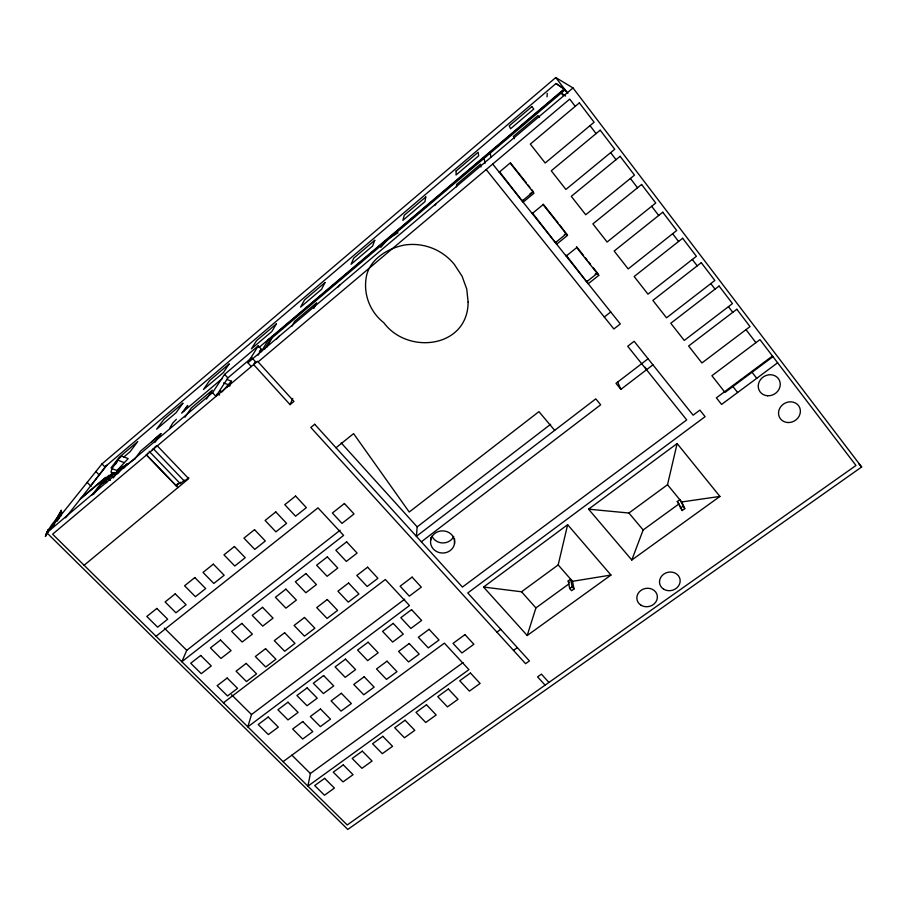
<?xml version="1.0" encoding="UTF-8"?>
<svg xmlns="http://www.w3.org/2000/svg" width="907" height="907" viewBox="0 0 907 907"><rect width="100%" height="100%" fill="white"/><g stroke="black" fill="none" stroke-linecap="round" stroke-linejoin="round"><path stroke-width="1.36" d="M48.003 530.878L46.847 533.214L51.348 525.278A13.48 1.553 -63.3 0 1 52.084 524.337L57.368 517.489L61.347 510.188L61.007 513.045L58.966 517.307L61.098 512.784M454.509 543.622A12.052 11.077 1.9 0 0 438.149 531.627A12.052 11.077 1.9 0 0 435.111 550.606A12.052 11.077 1.9 0 0 454.509 543.622L454.554 538.667M456.55 186.831L456.584 184.461L480.529 164.201L480.948 167.001M56.155 520.482L56.699 519.303L55.781 521.128L57.923 516.434M430.655 540.357L430.802 537.534M57.436 518.895L58.399 517.852M341.168 442.865L417.163 526.876L416.392 536.343L595.786 398.853L600.672 404.794L421.37 541.796M59.114 517.523L56.585 521.015L59.352 517.353M46.949 532.488L45.35 536.445L48.638 530.142L53.66 524.28L53.354 525.89M56.676 518.192L56.087 519.915M46.813 533.146L45.645 535.98M463.069 662.586L310.387 773.501L307.904 786.154L468.942 669.627L444.373 643.154L283.086 761.653M588.586 509.178L628.925 513.022L667.518 484.723L677.132 443.546L719.92 496.424L631.805 560.016L588.586 509.178L677.132 443.546M483.556 587.044L521.536 591.783L558.179 564.914L567.646 524.7L610.967 575.061L527.216 635.501L483.556 587.044L567.646 524.7M46.518 534.11L48.15 530.414M47.175 532.806L47.617 531.967L46.54 533.838M45.962 534.949L48.638 529.235M47.81 531.185L47.232 532.67M46.189 534.574L47.459 531.774L47.232 532.624M404.726 599.153L251.5 714.535L247.826 726.858L409.476 605.547L385.316 579.516L223.451 702.789M115.881 474.01L116.958 470.54L128.193 458.602L121.617 456.04L117.604 460.053L112.026 468.613L110.949 472.094L115.881 474.01L119.123 471.311M116.867 462.445L117.604 460.053L124.236 462.638M527.216 635.501L535.912 607.917L568.938 583.904M58.91 517.478L58.014 518.385M227.328 387.244L228.19 384.693L231.376 381.201L226.852 379.409M229.664 386.246L231.376 381.201M60.542 514.394C62.061 513.215 61.393 514.416 60.168 516.514M53.456 525.538L56.393 519.756M631.805 560.016L643.142 529.96L679.116 503.816L677.268 501.56L679.819 499.7L684.774 508.657L682.177 510.539L677.268 501.56M547.25 93.398L547.046 96.834M59.488 517.081L62.118 512.387L60.338 516.593M47.209 532.001L47.617 531.185M340.159 530.21L186.751 650.319L181.842 661.725L343.594 535.413L317.983 507.841L156.049 636.261M55.951 520.55L57.368 517.489M255.026 362.267L253.643 364.591L290.059 404.635L292.78 398.4M47.481 531.366L47.844 530.697M47.697 530.878L48.116 530.073M46.246 534.45L46.132 534.835M47.969 530.266L48.377 529.507M47.096 532.5L46.881 532.919M48.139 531.241L51.393 528.044M313.856 308.369L316.656 302.768L294.594 321.418L292.031 326.169M58.558 518.577L57.81 519.96M61.223 514.575L60.576 515.834M57.844 516.945L60.1 512.92L57.663 517.319M61.177 514.7L60.225 516.4M266.601 347.358L272.27 337.665L565.061 89.804L556.036 83.512L104.906 466.924L101.969 463.919L555.764 77.56L572.997 87.945L861.65 466.992L347.789 829.44L46.835 532.749L101.969 463.919M264.651 349.184L272.259 336.225M261.216 351.803L268.619 339.309M258.121 355.147L261.511 349.456L258.257 345.85L224.596 374.376L212.533 392.663L46.835 532.749M169.926 427.775L172.749 423.07L176.377 419.283M146.242 454.713L176.253 485.869L177.681 483.499M251.33 366.541L247.894 362.777L258.257 345.85M252.044 357.46L227.85 377.924L215.968 396.37L212.533 392.663M206.422 399.069L212.306 390.18L191.32 407.946L184.971 417.197M56.858 521.151L58.91 517.92M183.77 411.177L187.772 405.452L181.74 413.241M151.877 450.439L153.181 448.602L184.45 481.198L188.769 477.615M434.748 205.572L436.222 203.497M147.841 453.115L146.526 454.963L177.942 487.581M154.802 442.525L161.117 433.705L140.721 450.96L134.882 458.897M123.964 468.012L127.059 463.862L121.595 468.477M117.57 473.851L123.318 466.175L118.159 470.54L119.815 468.329M113.307 477.932L120.506 468.352L118.568 469.996M113.454 474.327L114.724 472.649M108.137 478.817L112.559 473.023L107.389 477.399M93.693 494.145L100.518 485.268L115.495 472.592M102.91 483.25L108.908 475.404L103.817 479.724M91.256 485.12L105.847 466.13M91.879 495.233L105.654 477.331L80.848 498.34M57.458 518.906L57.923 518.316M65.474 517.863L106.958 465.178M337.699 287.372L340.023 284.605M380.759 247.396L388.23 238.768L397.992 232.804M276.306 339.422L279.152 336.214M160.743 433.648L151.673 441.879M116.289 463.432L111.017 467.899L119.214 457.321L137.762 441.562L129.984 451.811L123.658 457.173M182.352 412.368L222.43 378.423M258.949 347.494L564.245 88.943L567.623 93.172M80.043 499.36L104.883 478.318M268.098 340.182L564.551 89.147L556.036 83.512M114.123 472.434L110.96 475.121L112.921 477.127M259.402 351.236L261.511 349.456M125.563 465.858L134.962 458.772M247.894 362.777L572.997 87.945M154.258 447.695L156.423 445.87M258.11 361.893L569.721 99.101L575.242 106.334M499.213 172.205L510.097 163.056L534.008 193.191L523.135 202.193L499.746 172.001M176.253 485.869L180.561 482.286M184.54 480.132L180.289 483.658L149.156 451.278M531.615 189.506L533.373 191.717L522.591 200.651A7.539 1.02 -40 0 1 523.056 200.028M84.113 565.265L188.713 478.658L157.308 445.859M290.059 404.635L293.97 401.416L257.554 361.292L52.617 534.178L347.222 824.962L855.97 465.484L759.953 339.626L711.916 375.713L724.999 392.414L772.968 356.678M532.216 213.564L543.078 204.631L567.499 235.401L556.66 244.187L532.466 213.009M566.149 256.091L576.716 247.577L598.767 275.377L588.235 283.755L566.081 255.094M336.021 447.763L353.594 433.625L409.227 512.036L538.951 411.642L554.676 430.36M593.167 267.61L597.543 273.12L587.09 281.442A7.12 1.519 -39.1 0 1 587.464 280.796M604.3 317.019L610.74 311.963M417.163 526.876L550.617 424.295M648.086 358.764L616 383.355L620.876 389.352L652.938 364.841M772.469 356.032L716.371 397.833L721.575 404.431L777.628 362.789M496.9 632.134L500.755 629.322M568.201 580.933L570.628 579.165L572.147 586.738L574.04 588.915L571.58 590.706L569.687 588.53L568.201 580.933L569.449 582.362M569.687 588.53L572.147 586.738M680.307 508.26L682.903 506.378M513.498 650.387L517.353 647.621M558.179 564.914L572.498 581.308L610.967 575.061M667.518 484.723L681.679 501.956L719.92 496.424M112.026 468.613L116.958 470.54M223.632 382.89L228.19 384.693L222.124 391.779L219.573 390.77M217.056 393.978L219.596 394.976M565.492 96.063L561.263 93.013L562.986 95.269M164.371 628.12L186.751 650.319M231.557 694.762L251.5 714.535M291.85 755.112L310.387 773.501M87.174 482.388L91.119 486.379M108.364 478.397L110.325 480.393M95.881 471.515L98.874 474.565M104.781 480.71L106.731 482.694M224.596 374.376L227.85 377.924M252.736 358.684L256.171 362.46M545.096 685.136L537.579 676.871L541.422 674.139L548.939 682.427M858.827 463.851L861.65 466.992M271.749 337.087L272.27 337.665M521.536 591.783L535.912 607.917M628.925 513.022L643.142 529.96M539.518 117.479L537.976 115.597L513.351 136.424L514.416 138.692M486.186 169.552L613.869 328.98L620.309 323.958L492.705 164.054M510.539 162.931L526.343 182.863M528.101 185.073L529.858 187.296M543.225 204.154L557.93 222.691M559.664 224.868L567.499 235.401M576.546 246.659L583.541 255.479M585.287 257.679L587.044 259.89M588.79 262.1L590.536 264.3M732.425 385.872L737.606 392.516M751.552 371.621L756.733 378.321M555.764 77.56L567.759 93.274M590.015 125.654L596.092 133.601M610.649 152.637L616.023 159.666M630.388 178.452L637.519 187.783M651.679 206.297L658.697 215.481M672.643 233.723L678.583 241.489M692.336 259.47L697.211 265.853M710.793 283.608L715.033 289.152M728.434 306.679L732.765 312.348M745.996 329.649L755.928 342.653M597.543 273.12L598.767 275.377M645.194 367.278L646.521 369.75M681.679 501.956L684.774 508.657M680.137 506.061L682.177 510.539M617.554 381.79L620.876 389.352M490.143 153.215L491.106 157.285M572.498 581.308L574.04 588.915M484.111 158.328L485.041 163.317M47.028 532.715A5.589 0.658 -63.3 0 1 46.665 533.588M453.749 536.434A11.825 10.907 1.8 0 1 442.752 542.964A11.825 10.907 1.8 0 1 431.925 536.094M530.005 193.781A7.539 1.02 -40 0 1 531.048 193.032M531.99 192.431A7.539 1.02 -40 0 1 533.373 191.717M556.15 241.727A7.143 1.247 -39.5 0 0 555.832 242.316L566.58 233.598A7.143 1.247 -39.5 0 0 564.301 234.562M595.151 274.107A7.12 1.519 -39.1 0 1 596.103 273.597M456.108 170.981L456.051 174.994L478.681 155.789L478.159 152.251L456.108 170.981M468.125 302.156C467.876 347.88 407.799 355.159 383.854 322.779A47.844 47.232 25.2 0 1 365.986 278.948C368.174 260.128 387.074 248.439 404.284 245.071A53.071 52.277 20.9 0 1 454.384 264.481L462.071 276.204L466.742 289.061L468.125 302.156M425.802 196.955L424.941 201.626L402.867 220.356L404.273 215.242L425.802 196.955M374.738 240.321L372.573 246.046L351.066 264.288L353.753 258.132L374.738 240.321M324.967 282.587L321.554 289.322L300.602 307.099L304.503 299.968L324.967 282.587M276.42 323.81L271.839 331.497L251.409 348.821L256.466 340.76L276.42 323.81M229.074 364.024L223.36 372.607L203.44 389.511L209.596 380.555L229.074 364.024M182.863 403.264L176.094 412.708L156.662 429.181L163.861 419.397L182.863 403.264M531.853 106.663L509.212 125.88L510.573 128.737L533.826 109.01L531.853 106.663M579.358 102.876L530.323 144.088L545.164 163.011L594.119 122.23L579.358 102.876M600.196 130.189L551.263 170.788L565.889 189.45L614.753 149.27L600.196 130.189M620.116 156.31L571.285 196.343L585.718 214.744L634.481 175.142L620.116 156.31M314.706 424.272L310.795 427.446L525.584 663.686L529.427 660.931L467.763 592.963L705.102 416.664L699.898 410.111L693.107 415.179L634.14 341.293L627.712 346.259L686.724 419.93L462.423 587.078L314.706 424.272M641.6 184.484L592.883 223.882L607.1 242.022L655.75 203.021L641.6 184.484M275.796 511.911L265.105 520.459L275.898 531.853L286.578 523.362L275.796 511.911M295.591 496.061L284.787 504.7L295.569 516.208L306.362 507.625L295.591 496.061M194.824 577.566L184.586 585.763L195.413 596.715L205.651 588.564L194.824 577.566M254.527 529.665L243.96 538.123L254.765 549.393L265.32 540.991L254.527 529.665M156.843 608.427L146.809 616.465L157.637 627.191L167.67 619.22L156.843 608.427M175.244 593.847L165.108 601.953L175.935 612.792L186.071 604.731L175.244 593.847M234.425 546.49L223.972 554.857L234.777 566.013L245.23 557.703L234.425 546.49M213.338 564.154L203.009 572.419L213.814 583.462L224.154 575.242L213.338 564.154M662.768 212.227L614.164 251.035L628.177 268.914L676.713 230.503L662.768 212.227M344.422 503.521L332.381 513.011L341.996 523.396L354.025 513.963L344.422 503.521M682.642 238.28L634.152 276.522L647.972 294.151L696.395 256.296L682.642 238.28M701.27 262.69L652.881 300.41L666.52 317.813L714.841 280.478L701.27 262.69M200.719 655.455L190.719 663.244L201.263 673.674L211.263 665.931L200.719 655.455M220.537 640.025L210.424 647.904L220.957 658.437L231.07 650.614L220.537 640.025M241.852 623.426L231.625 631.385L242.158 642.031L252.373 634.129L241.852 623.426M262.542 607.316L252.203 615.365L262.724 626.125L273.052 618.132L262.542 607.316M285.886 589.142L275.422 597.294L285.932 608.166L296.385 600.071L285.886 589.142M305.931 573.541L295.353 581.761L305.852 592.747L316.418 584.573L305.931 573.541M327.314 556.887L316.622 565.208L327.11 576.308L337.789 568.043L327.314 556.887M346.644 541.83L335.851 550.232L346.315 561.433L357.109 553.089L346.644 541.83M719.07 286.034L670.783 323.255L684.263 340.442L732.471 303.596L719.07 286.034M367.596 567.192L356.825 575.469L367.154 586.5L377.913 578.292L367.596 567.192M327.268 599.516L316.724 607.611L327.064 618.438L337.608 610.388L327.268 599.516M348.583 582.997L337.914 591.194L348.254 602.123L358.911 593.994L348.583 582.997M284.628 632.735L274.299 640.648L284.673 651.249L294.99 643.38L284.628 632.735M304.503 617.463L294.083 625.467L304.446 636.158L314.865 628.211L304.503 617.463M227.158 678.017L217.147 685.692L227.544 695.986L237.543 688.356L227.158 678.017M246.194 663.402L236.081 671.169L246.466 681.554L256.579 673.844L246.194 663.402M265.558 648.686L255.343 656.521L265.717 667.008L275.932 659.219L265.558 648.686M736.801 309.264L688.617 345.998L701.916 362.97L750.021 326.611L736.801 309.264M412.107 577.124L400.123 586.205L409.329 596.148L421.313 587.135L412.107 577.124M268.2 717.029L258.2 724.523L268.347 734.568L278.336 727.131L268.2 717.029M287.984 702.211L277.893 709.773L288.018 719.92L298.108 712.403L287.984 702.211M307.122 687.88L296.918 695.522L307.042 705.759L317.235 698.163L307.122 687.88M323.606 675.534L313.312 683.232L323.425 693.56L333.708 685.907L323.606 675.534M345.51 659.128L335.102 666.917L345.204 677.348L355.601 669.604L345.51 659.128M368.106 642.201L357.585 650.081L367.664 660.625L378.174 652.791L368.106 642.201M393.219 623.392L382.561 631.374L392.629 642.043L403.275 634.118L393.219 623.392M411.574 609.64L400.826 617.69L410.871 628.449L421.619 620.456L411.574 609.64M302.745 721.541L292.666 729.013L302.7 739.035L312.768 731.609L302.745 721.541M341.349 693.288L331.078 700.896L341.077 711.111L351.349 703.549L341.349 693.288M320.488 708.979L310.319 716.519L320.33 726.62L330.488 719.138L320.488 708.979M364.161 676.758L353.753 684.468L363.741 694.785L374.137 687.132L364.161 676.758M409.227 643.528L398.592 651.407L408.558 661.951L419.181 654.117L409.227 643.528M429.09 629.311L418.354 637.27L428.297 647.904L439.022 640.002L429.09 629.311M387.028 661.18L376.518 668.969L386.484 679.4L396.994 671.668L387.028 661.18M464.974 634.617L453.035 643.369L461.935 652.972L473.862 644.276L464.974 634.617M324.649 778.353L314.706 785.553L324.479 795.224L334.422 788.07L324.649 778.353M343.288 764.896L333.243 772.152L343.005 781.902L353.05 774.691L343.288 764.896M362.312 751.143L352.177 758.467L361.927 768.32L372.063 761.041L362.312 751.143M382.822 736.325L372.573 743.729L382.312 753.672L392.561 746.314L382.822 736.325M405.089 720.237L394.715 727.731L404.443 737.776L414.805 730.339L405.089 720.237M426.483 704.773L416.007 712.346L425.723 722.494L436.188 714.977L426.483 704.773M448.341 688.98L437.752 696.633L447.446 706.893L458.024 699.286L448.341 688.98M470.438 673.017L459.736 680.749L469.407 691.111L480.109 683.436L470.438 673.017M787.741 422.526A11.213 10.068 -29.9 0 0 799.668 407.583A11.213 10.068 -29.9 0 0 780.95 406.438A11.213 10.068 -29.9 0 0 787.741 422.526M640.966 605.184A10.328 9.183 -12.9 0 0 657.314 598.121A10.328 9.183 -12.9 0 0 643.052 589.21A10.328 9.183 -12.9 0 0 640.966 605.184M663.595 589.131A10.408 9.263 -14.8 0 0 680.091 581.988A10.408 9.263 -14.8 0 0 665.806 572.986A10.408 9.263 -14.8 0 0 663.595 589.131M767.583 395.758A11.292 10.226 -31.3 0 0 779.51 380.577A11.292 10.226 -31.3 0 0 760.644 379.432A11.292 10.226 -31.3 0 0 767.583 395.758"/></g></svg>
